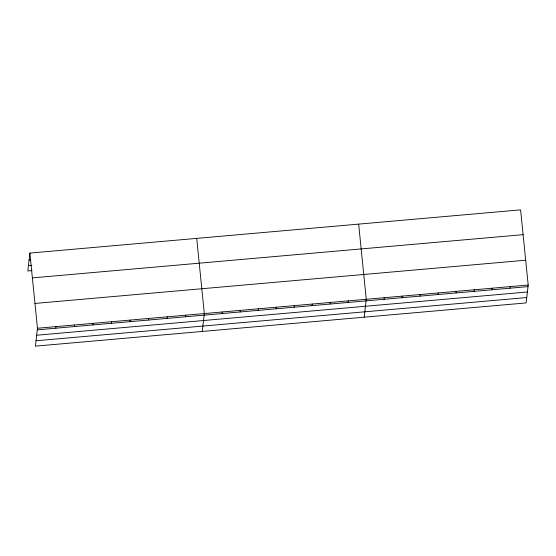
<?xml version="1.0" encoding="UTF-8"?>
<svg xmlns="http://www.w3.org/2000/svg" width="556" height="556" viewBox="0 0 556 556"><rect width="100%" height="100%" fill="white"/><g stroke="black" fill="none" stroke-linecap="round" stroke-linejoin="round"><path stroke-width="0.83" d="M29.871 253.077L37.474 328.248L35.403 346.145L526.129 302.923L528.2 285.026L520.597 209.855L29.871 253.077L27.8 270.974L32.012 270.605M55.829 328.2L56.017 326.615M74.372 326.567L74.553 324.982M92.908 324.933L93.095 323.349M111.443 323.3L111.631 321.715M129.986 321.667L130.167 320.082M148.521 320.034L148.709 318.449M167.064 318.4L167.245 316.816M185.6 316.774L185.787 315.183M202.252 331.452L204.323 313.549L196.72 238.378M222.129 313.556L222.317 311.965M240.122 311.972L240.31 310.38M258.116 310.387L258.304 308.795M276.11 308.795L276.297 307.211M294.103 307.211L294.291 305.626M312.097 305.626L312.284 304.042M330.09 304.042L330.278 302.457M348.084 302.457L348.271 300.872M364.187 317.184L366.258 299.288L358.655 224.117M384.071 299.288L384.252 297.703M402.064 297.703L402.245 296.119M420.058 296.119L420.239 294.534M438.052 294.534L438.232 292.949M456.045 292.949L456.226 291.365M474.039 291.365L474.219 289.78M492.032 289.78L492.213 288.196M510.026 288.196L510.206 286.611M29.065 260.048L30.747 259.895M28.425 265.594L31.796 265.295M32.38 277.882L523.106 234.66M34.965 303.437L525.691 260.215M37.474 328.248L528.2 285.026M37.294 329.833L528.019 286.611M36.668 335.219L527.394 291.997M36.029 340.765L526.754 297.543"/></g></svg>
